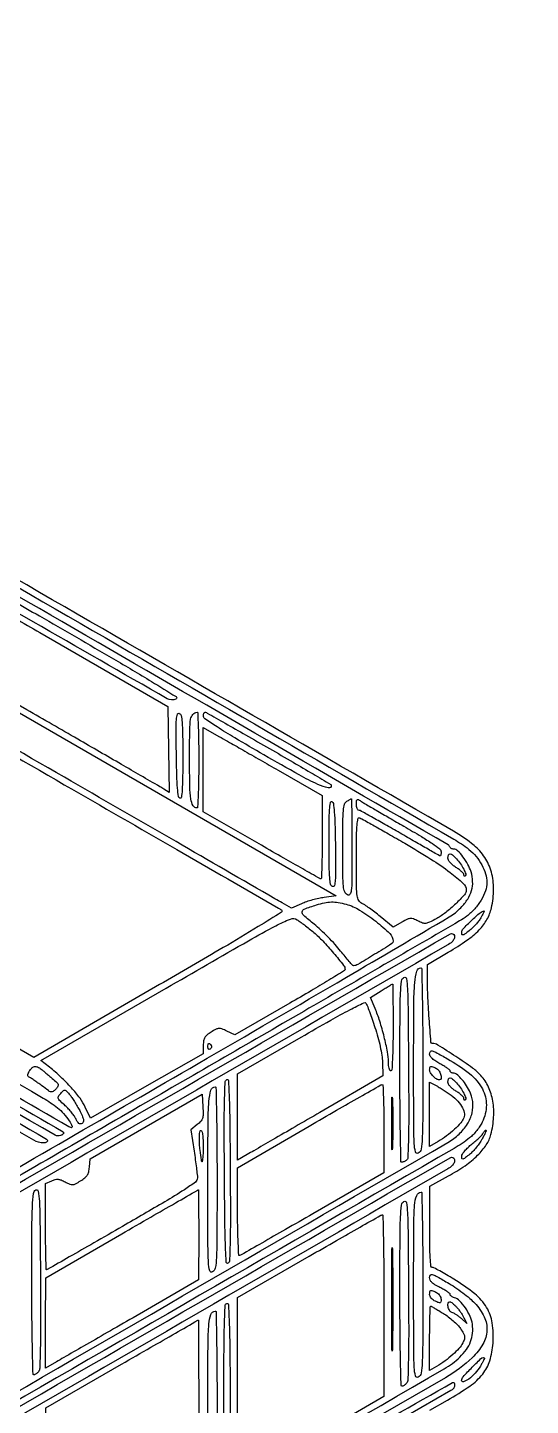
# Model space of a CAD drawing. Header units: millimetres. Extents: x -300689 to 10556, y -104928 to 107291.
# Drawn here: x -20609.8 to -20583.4, y 28146.4 to 28218.6 of the extents above; entities that cross this region are included whole.
import ezdxf

# ---------------------------------------------------------------- set-up
doc = ezdxf.new("R2010")
doc.units = ezdxf.units.MM

msp = doc.modelspace()

# ---------------------------------------------------------------- linework, layer by layer
for points in [[(-20614.5902, 28156.3789, 0.00027), (-20600.8562, 28164.3134, 0.001313), (-20593.085, 28168.8358, 0.000547), (-20587.6972, 28171.9982, 0.068683), (-20587.0837, 28172.4833, 0.047767), (-20586.7268, 28172.9346, 0.074808), (-20586.5233, 28173.3848, 0.079637), (-20586.4686, 28173.8538, 0.062145), (-20586.554, 28174.3603, 0.052614), (-20586.7182, 28174.7527, 0.037899), (-20586.9774, 28175.1508, 0.035995), (-20587.2575, 28175.4671, 0.195951), (-20587.4652, 28175.5517, -0.065218), (-20587.529, 28175.5601, -0.063065), (-20587.5892, 28175.5846, -0.068178), (-20587.637, 28175.6209, -0.111315), (-20587.6641, 28175.6637, 0.177797), (-20587.7542, 28175.7718, 0.000003), (-20607.9888, 28187.4736, 0.000096), (-20626.7234, 28198.3029, 0.005259)], [(-20645.2752, 28144.3472), (-20650.6471, 28147.4477, 0.000002), (-20656.6119, 28150.8904, 0.000001), (-20663.6617, 28154.9592, -0.000248)], [(-20632.2944, 28152.6907, 0.000054), (-20649.9004, 28162.8303, 0.000006), (-20668.1614, 28173.3441, 0.131345)], [(-20648.9355, 28140.1137, -0.000002), (-20655.0642, 28143.6439, -0.000172), (-20661.8146, 28147.5352, -0.000103), (-20669.8228, 28152.1575, 0.000222), (-20677.8417, 28156.7835, 0.000366), (-20684.6272, 28160.6873, 0.00002), (-20690.7453, 28164.2009, 0.066232), (-20690.9072, 28164.2672, -0.105165), (-20690.9928, 28164.3103, -0.088256), (-20691.0598, 28164.3868, -0.077703), (-20691.1024, 28164.4912, -0.058231), (-20691.1168, 28164.6146), (-20691.1168, 28164.907), (-20690.4206, 28164.5108, -0.001462), (-20689.8745, 28164.198, -0.000006), (-20683.9242, 28160.766, -0.000031), (-20677.169, 28156.8691, -0.000019), (-20669.2829, 28152.3188, -0.000392), (-20659.5043, 28146.6657, -0.001527), (-20653.4663, 28143.1442, -0.000198)], [(-20621.8032, 28186.9752, 0.000046), (-20614.8297, 28182.9499, 0.000018), (-20607.8589, 28178.9273, 0.000029), (-20601.9572, 28175.5224, 0.000002), (-20596.6479, 28172.4597, 0.004323), (-20596.4869, 28172.3687, -0.570096), (-20596.4833, 28172.2455, -0.003172), (-20597.697, 28171.4901, -0.005458), (-20599.532, 28170.3914, -0.001057), (-20602.8736, 28168.4493), (-20609.4596, 28164.6403), (-20627.8631, 28175.2605, -0.000201)], [(-20618.7846, 28187.6239, -0.000062), (-20611.7957, 28183.5914), (-20593.6121, 28173.0967), (-20594.2508, 28173.0147, 0.021456), (-20594.5346, 28172.9658, 0.013647), (-20594.8602, 28172.8858, 0.013708), (-20595.1759, 28172.7897, 0.024624), (-20595.4282, 28172.6913), (-20595.9668, 28172.4499), (-20596.4462, 28172.729, 0.000897), (-20596.827, 28172.9498, 0.000002), (-20602.0089, 28175.9414, 0.000015), (-20607.8576, 28179.3177, 0.000009), (-20614.7099, 28183.2729, -0.000068), (-20621.549, 28187.2216, -0.000111)], [(-20638.4022, 28200.4957, 0.000038), (-20664.8129, 28185.2223, 0.00002), (-20691.5301, 28169.7674, 0.057545)], [(-20639.3331, 28130.3393, 0.000062), (-20613.9332, 28145.0376, 0.000017), (-20587.7607, 28160.1886, 0.057807), (-20587.1808, 28160.6206, 0.06312), (-20586.7438, 28161.1512, 0.082524), (-20586.5005, 28161.7296, 0.088786), (-20586.467, 28162.3216, 0.08701), (-20586.6402, 28162.8931, 0.031698), (-20586.8436, 28163.2393, 0.036834), (-20587.0802, 28163.5389, 0.039162), (-20587.3111, 28163.7544, 0.169694), (-20587.4854, 28163.8153, -0.063105), (-20587.5461, 28163.823, -0.081163), (-20587.5975, 28163.8456, -0.098301), (-20587.6319, 28163.8791, -0.151858), (-20587.6442, 28163.9184, 0.223504), (-20587.6696, 28163.9724, 0.016502), (-20587.8025, 28164.0752, 0.020433), (-20587.9766, 28164.1904, 0.013942), (-20588.1831, 28164.3074, -0.024439), (-20588.4031, 28164.4383, -0.039557), (-20588.5743, 28164.5724, -0.047927), (-20588.6877, 28164.6987, -0.160252), (-20588.722, 28164.8031, -0.125665), (-20588.686, 28164.9442, -0.34104), (-20588.5973, 28164.9831, -0.063403), (-20588.4001, 28164.9065, -0.003176), (-20587.7925, 28164.5717, -0.04229), (-20586.6333, 28163.7881, -0.097578), (-20585.9609, 28162.9854, -0.130205), (-20585.7515, 28162.1437, -0.109877), (-20585.965, 28161.2483, -0.03484), (-20586.0865, 28161.0373, -0.021166), (-20586.2572, 28160.8053, -0.021163), (-20586.447, 28160.5886, -0.034713), (-20586.6271, 28160.4241, -0.03672), (-20587.4386, 28159.8724, -0.000019), (-20614.101, 28144.4771, -0.000018), (-20640.7724, 28129.0791, -0.037469)], [(-20588.7195, 28146.1507), (-20587.7926, 28146.6778, 0.022666), (-20586.619, 28147.4176, 0.071882), (-20585.9424, 28148.0496, 0.09376), (-20585.5713, 28148.747, 0.05791), (-20585.3986, 28149.6626, 0.055238), (-20585.4408, 28150.7237, 0.099823), (-20585.7371, 28151.5378, 0.085728), (-20586.3629, 28152.2527, 0.032657), (-20587.4479, 28153.0197, 0.00557), (-20587.8425, 28153.2557, 0.00805), (-20588.1968, 28153.4547, 0.004645), (-20588.4981, 28153.614, 0.11983), (-20588.5871, 28153.6357, -0.384935), (-20588.6536, 28153.6958, -0.009629), (-20588.6897, 28154.137, -0.012284), (-20588.714, 28154.7755, -0.00356), (-20588.7201, 28155.7614), (-20588.7182, 28157.8871), (-20587.7412, 28158.4261, 0.024959), (-20586.8692, 28158.9655, 0.042491), (-20586.208, 28159.51, 0.052101), (-20585.7534, 28160.0575, 0.08574), (-20585.5099, 28160.6061, 0.045707), (-20585.3686, 28161.5084, 0.058616), (-20585.4132, 28162.347, 0.064453), (-20585.641, 28163.0859, 0.07691), (-20586.0408, 28163.6945, 0.053767), (-20586.4702, 28164.0778, 0.00959), (-20587.3579, 28164.6878, 0.005807), (-20588.2911, 28165.2876, 0.140829), (-20588.5854, 28165.3721, -0.392023), (-20588.655, 28165.4366, -0.001341), (-20588.7471, 28166.6841, -0.006814), (-20588.8177, 28167.913, -0.010711), (-20588.8413, 28168.9701), (-20588.8418, 28169.5143), (-20587.744, 28170.1545, 0.019477), (-20586.7731, 28170.7727, 0.047903), (-20586.128, 28171.3179, 0.064398), (-20585.7184, 28171.8627, 0.074136), (-20585.4845, 28172.469, 0.052873), (-20585.3711, 28173.455, 0.070242), (-20585.4892, 28174.3488, 0.076067), (-20585.8368, 28175.1199, 0.077404), (-20586.3974, 28175.7466, 0.040787), (-20587.479, 28176.4944, 0.00006), (-20608.4934, 28188.6186, 0.00002), (-20629.8769, 28200.9513, 0.131525)], [(-20639.2337, 28199.1302, -0.000008), (-20646.5784, 28194.8909, -0.000025)], [(-20633.0169, 28193.4528, 0.000006), (-20627.714, 28190.389, 0.000075)], [(-20663.9033, 28154.7026, -0.000091), (-20656.8151, 28150.6074, -0.000151), (-20650.8381, 28147.1502, -0.000004), (-20645.423, 28144.0159, -0.063314)], [(-20630.0275, 28194.1044, -0.000008), (-20624.7082, 28191.0392, -0.000102)], [(-20628.9708, 28200.0625, -0.000047), (-20608.3335, 28188.1395, -0.000029), (-20587.4622, 28176.0771, -0.036454), (-20586.6664, 28175.5361, -0.050532), (-20586.2839, 28175.1646, -0.050877), (-20585.9847, 28174.7248, -0.053413), (-20585.7928, 28174.2564, -0.070669), (-20585.728, 28173.8006, -0.084207), (-20585.8024, 28173.3621, -0.049966), (-20586.0268, 28172.8803, -0.047078), (-20586.3635, 28172.4184, -0.049958), (-20586.7746, 28172.0376, -0.030425), (-20587.152, 28171.7869, -0.000038), (-20595.0427, 28167.2113, -0.00034), (-20603.8806, 28162.0954, -0.000209), (-20614.289, 28156.0856, -0.000314)], [(-20664.2631, 28185.1528, -0.000051), (-20637.6339, 28200.4955, -0.049234)], [(-20655.045, 28190.0048, -0.000017), (-20664.8295, 28184.3592, 0.00009)], [(-20627.3547, 28190.5764, -0.000011), (-20632.5472, 28193.5785, -0.010784)], [(-20690.1541, 28165.2161, 0.000032), (-20669.1298, 28153.0994, 0.000025), (-20647.999, 28140.9245, 0.038391)], [(-20640.57, 28117.9185, 0.000061), (-20614.4214, 28133.0256, 0.000034), (-20587.9596, 28148.3204, 0.060489), (-20587.1371, 28148.9392, 0.047548), (-20586.8001, 28149.3312, 0.062857), (-20586.579, 28149.7464, 0.065671), (-20586.4743, 28150.1885, 0.058783), (-20586.4818, 28150.6601, 0.073308), (-20586.5992, 28151.0689, 0.042419), (-20586.8497, 28151.5158, 0.04218), (-20587.1519, 28151.8896, 0.138573), (-20587.4229, 28152.0489, -0.04274), (-20587.5076, 28152.0789, -0.053749), (-20587.5792, 28152.1213, -0.063782), (-20587.6283, 28152.1688, -0.170265), (-20587.6442, 28152.2141, 0.227791), (-20587.6706, 28152.2691, 0.01858), (-20587.8025, 28152.3668, 0.02204), (-20587.9766, 28152.4751, 0.015054), (-20588.1831, 28152.5832, -0.020802), (-20588.4425, 28152.7229, -0.060832), (-20588.6032, 28152.8468, -0.091426), (-20588.6912, 28152.9727, -0.107316), (-20588.722, 28153.1148, -0.15994), (-20588.6818, 28153.2373, -0.314334), (-20588.5891, 28153.2688, -0.057597), (-20588.3826, 28153.1822, -0.003425), (-20587.7939, 28152.8461, -0.016924), (-20587.4015, 28152.6004, -0.01302), (-20586.9901, 28152.307, -0.013214), (-20586.6194, 28152.0123, -0.030343), (-20586.3608, 28151.767, -0.07508), (-20585.8667, 28151.0468, -0.124849), (-20585.7192, 28150.33, -0.121636), (-20585.9302, 28149.6162, -0.069157), (-20586.4908, 28148.9051, -0.060369), (-20587.8835, 28147.8585, -0.0001), (-20614.1941, 28132.6656, -0.00011), (-20640.4408, 28117.5242, -0.054629)], [(-20644.2507, 28070.0039, 0.000011), (-20635.0942, 28075.2642, 0.000299)]]:
    msp.add_lwpolyline(points, format="xyb")
for points in [[(-20609.1637, 28187.7673, -0.000876), (-20605.2913, 28185.5255, -0.00525), (-20603.2896, 28184.3337, -0.003502), (-20602.0088, 28183.5405, -0.594152), (-20602.0171, 28183.41, -0.24363), (-20602.469, 28183.4292, -0.000404), (-20609.4992, 28187.4643, -0.000383), (-20616.5335, 28191.5166, -0.266233), (-20616.7444, 28191.879, -0.04623), (-20616.7374, 28191.9603, -0.085467), (-20616.7148, 28192.0224, -0.136009), (-20616.6811, 28192.0558, -0.222824), (-20616.6417, 28192.0587, -0.038711), (-20616.5604, 28192.02, -0.000025), (-20614.4021, 28190.7816, -0.000314), (-20611.9984, 28189.4002, -0.000192)], [(-20609.1411, 28186.8974), (-20602.4345, 28183.0217), (-20602.4019, 28180.7682), (-20602.3692, 28178.5147), (-20602.6414, 28178.6904, 0.011947), (-20602.8563, 28178.8219, 0.000071), (-20604.8652, 28179.9864, 0.000298), (-20607.159, 28181.3138, 0.00019), (-20609.8297, 28182.8558), (-20616.7458, 28186.8455), (-20616.7458, 28189.0453), (-20616.7458, 28191.2452), (-20616.2967, 28191.0091, -0.009253), (-20615.9631, 28190.8258, -0.000135), (-20614.0095, 28189.7039, -0.00037), (-20611.7438, 28188.3997, -0.000244)], [(-20632.5842, 28174.1446, -0.000314), (-20623.4505, 28168.8665, -0.000521), (-20615.7574, 28164.4038, -0.000015), (-20608.7978, 28160.3566, -0.216572), (-20608.7451, 28160.2823, -0.195615), (-20608.7541, 28160.2368, -0.114221), (-20608.795, 28160.1978, -0.081924), (-20608.8629, 28160.1714, -0.051832), (-20608.9476, 28160.1626, -0.13181), (-20609.4523, 28160.298, -0.000025), (-20633.0338, 28173.9339, -0.000014), (-20656.7133, 28187.6288, -0.563156), (-20656.7165, 28187.7878, -0.021476), (-20656.6528, 28187.8245, -0.021144), (-20656.5859, 28187.8558, -0.021579), (-20656.525, 28187.8782, -0.071824), (-20656.4831, 28187.8852, -0.136815), (-20656.4195, 28187.869, -0.000005), (-20649.4286, 28183.8496, -0.000244), (-20641.7222, 28179.4139, -0.000147)], [(-20629.4227, 28173.1865, -0.000247), (-20621.1653, 28168.4166, -0.000411), (-20614.2134, 28164.3886, -0.000008), (-20607.9143, 28160.7319, -0.258992), (-20607.886, 28160.6844, -0.171279), (-20607.8969, 28160.6503, -0.054603), (-20607.934, 28160.6109, -0.047164), (-20607.9882, 28160.573, -0.037582), (-20608.0527, 28160.5425, -0.226005), (-20608.3349, 28160.5646, -0.000016), (-20629.832, 28172.9504, -0.000012), (-20651.358, 28185.3544, -0.42326), (-20651.3995, 28185.519, -0.11719), (-20651.3639, 28185.5546, -0.048996), (-20651.3026, 28185.5844, -0.044886), (-20651.2276, 28185.6047, -0.043863), (-20651.1497, 28185.6116, -0.130576), (-20651.0029, 28185.5726, -0.000029), (-20644.6879, 28181.9617, -0.000599), (-20637.6934, 28177.9506, -0.000363)], [(-20649.1409, 28185.6714, -0.033857), (-20648.2682, 28185.2427, -0.000031), (-20628.6298, 28173.8841, -0.000029), (-20608.9661, 28162.5076, -0.03634), (-20608.2156, 28161.9973, -0.043744), (-20607.8956, 28161.6948, -0.033095), (-20607.5992, 28161.3127, -0.054974), (-20607.4486, 28161.0263, -0.63666), (-20607.5139, 28160.9577, -0.049883), (-20607.6151, 28161.0032, -0.000006), (-20613.915, 28164.6293, -0.00017), (-20620.878, 28168.6403, -0.000102), (-20629.1236, 28173.3961, -0.000424), (-20638.6093, 28178.8805, -0.001223), (-20645.1711, 28182.7033, -0.00011), (-20650.4182, 28185.7789, -0.624463), (-20650.4114, 28185.8678, -0.099149), (-20650.1949, 28185.9073, -0.034116), (-20649.8763, 28185.8801, -0.031484), (-20649.511, 28185.7998, -0.027425)], [(-20601.6561, 28180.3792, -0.002824), (-20601.6624, 28179.2603, -0.014452), (-20601.6874, 28178.6394, -0.018915), (-20601.7276, 28178.2645, -0.466876), (-20601.8058, 28178.2163, -0.287445), (-20601.8831, 28178.3101, -0.012592), (-20601.9295, 28178.7505, -0.013013), (-20601.9652, 28179.4144, -0.003262), (-20601.9881, 28180.499, -0.002076), (-20602.0014, 28181.7794, -0.018848), (-20601.9839, 28182.3379, -0.050701), (-20601.9366, 28182.6124, -0.442223), (-20601.8384, 28182.6619, -0.255267), (-20601.7388, 28182.5448, -0.031258), (-20601.6894, 28182.1999, -0.017357), (-20601.6623, 28181.5976, -0.002565)], [(-20600.8178, 28180.2224, -0.00357), (-20600.8246, 28179.258, -0.005949), (-20600.8459, 28178.4462, -0.001419), (-20600.8746, 28177.7447, -0.401456), (-20600.9136, 28177.7074, -0.273676), (-20601.1145, 28177.8263, -0.089057), (-20601.2289, 28178.1663, -0.032529), (-20601.2845, 28178.8441, -0.004224), (-20601.2968, 28180.2962, -0.002823), (-20601.2883, 28181.7961, -0.036874), (-20601.2411, 28182.3506, -0.13239), (-20601.1242, 28182.6109, -0.197693), (-20600.9076, 28182.7279, -0.433074), (-20600.871, 28182.6963, -0.001271), (-20600.8441, 28181.9958, -0.005611), (-20600.8242, 28181.1861, -0.003348)], [(-20597.1127, 28180.8212, -0.001634), (-20595.8725, 28180.1039, -0.002679), (-20594.8276, 28179.4876, -0.000343), (-20593.903, 28178.9346, -0.251583), (-20593.8752, 28178.8879, -0.496876), (-20594.0318, 28178.7577, -0.049409), (-20594.5708, 28178.9407, -0.020952), (-20595.5528, 28179.4369, -0.003405), (-20597.4108, 28180.4925, -0.002643), (-20598.9244, 28181.3767, -0.009911), (-20599.8605, 28181.9555, -0.007808), (-20600.4911, 28182.3771, -0.243893), (-20600.5763, 28182.5377, -0.051756), (-20600.5686, 28182.6189, -0.091918), (-20600.5437, 28182.6811, -0.138212), (-20600.5063, 28182.7147, -0.199886), (-20600.4625, 28182.7174, -0.045582), (-20600.3751, 28182.678, -0.00018), (-20599.4308, 28182.1439, -0.000916), (-20598.3608, 28181.5356, -0.000577)], [(-20596.6537, 28179.6835), (-20594.3588, 28178.3661), (-20594.3548, 28176.1805, -0.003049), (-20594.3583, 28175.3424, -0.005083), (-20594.3728, 28174.6369, -0.001038), (-20594.3929, 28174.0228, -0.404049), (-20594.4218, 28173.9949, -0.128877), (-20594.4752, 28174.0088, -0.000191), (-20595.3658, 28174.5106, -0.001539), (-20596.364, 28175.0775, -0.000947), (-20597.5356, 28175.7507), (-20600.5782, 28177.5065), (-20600.5782, 28179.7119), (-20600.5782, 28181.9173), (-20599.7634, 28181.4591, -0.001343), (-20599.3088, 28181.2018, -0.000281), (-20598.5139, 28180.7485, -0.000295), (-20597.5921, 28180.2214, -0.000279)], [(-20593.6595, 28175.7542, -0.002076), (-20593.6461, 28174.4737, -0.018848), (-20593.6637, 28173.9153, -0.050701), (-20593.7109, 28173.6407, -0.442223), (-20593.8092, 28173.5913, -0.255267), (-20593.9087, 28173.7084, -0.031258), (-20593.9581, 28174.0533, -0.017357), (-20593.9852, 28174.6556, -0.002565), (-20593.9914, 28175.8739, -0.002824), (-20593.9851, 28176.9929, -0.014452), (-20593.9602, 28177.6137, -0.018915), (-20593.9199, 28177.9887, -0.466876), (-20593.8417, 28178.0369, -0.287445), (-20593.7644, 28177.9431, -0.012592), (-20593.718, 28177.5027, -0.013013), (-20593.6824, 28176.8388, -0.003262)], [(-20592.7938, 28175.6074, -0.001217), (-20592.798, 28173.9108, -0.023142), (-20592.8251, 28173.3814, -0.135973), (-20592.9002, 28173.1864, -0.371899), (-20593.0334, 28173.1565, -0.181242), (-20593.1703, 28173.3124, -0.06632), (-20593.2382, 28173.6028, -0.022465), (-20593.2675, 28174.1606, -0.001869), (-20593.2729, 28175.6099, -0.002166), (-20593.267, 28176.9744, -0.019194), (-20593.2387, 28177.5754, -0.044779), (-20593.1806, 28177.9041, -0.197239), (-20593.0633, 28178.0571, -0.004566), (-20592.9808, 28178.1041, -0.006456), (-20592.9065, 28178.1444, -0.003906), (-20592.8434, 28178.1769, -0.086883), (-20592.8238, 28178.1828, -0.446475), (-20592.8115, 28178.1721, -0.000134), (-20592.8026, 28177.4278, -0.001818), (-20592.796, 28176.5961, -0.001088)], [(-20590.0693, 28176.7463, -0.004594), (-20589.1574, 28176.211, -0.015418), (-20588.5746, 28175.8368, -0.016183), (-20588.1948, 28175.5575, -0.230037), (-20588.1232, 28175.4102, -0.019325), (-20588.1264, 28175.3267, -0.031285), (-20588.1363, 28175.2564, -0.032737), (-20588.1505, 28175.2049, -0.31964), (-20588.1679, 28175.1925, -0.129868), (-20588.2014, 28175.2013, -0.000165), (-20588.8047, 28175.5443, -0.001435), (-20589.4798, 28175.9309, -0.000882), (-20590.273, 28176.3901, 0.002178), (-20591.0707, 28176.8491, 0.003421), (-20591.7606, 28177.2359, 0.000929), (-20592.3639, 28177.5672, 0.125758), (-20592.4438, 28177.5877, -0.24624), (-20592.4862, 28177.6099, -0.066578), (-20592.5219, 28177.6797, -0.051326), (-20592.5463, 28177.7809, -0.033514), (-20592.5543, 28177.9008, -0.015368), (-20592.5484, 28178.0927, -0.264537), (-20592.5153, 28178.1434, -0.253427), (-20592.4537, 28178.1421, -0.01428), (-20592.2849, 28178.0394, 0.011057), (-20592.1002, 28177.9254, 0.000631), (-20591.5229, 28177.5875, 0.000964), (-20590.8344, 28177.1874, 0.000707)], [(-20590.0214, 28175.8546, -0.010067), (-20588.6553, 28175.0275, -0.02185), (-20587.6488, 28174.3267, -0.022712), (-20586.959, 28173.7488, -0.21002), (-20586.8058, 28173.4004, -0.186196), (-20586.9, 28173.1564, -0.017469), (-20587.3565, 28172.6868, -0.023356), (-20587.8819, 28172.2279, -0.043211), (-20588.354, 28171.9154, -0.010212), (-20588.7349, 28171.7181, -0.081835), (-20588.9233, 28171.6609, -0.120351), (-20589.0894, 28171.679, -0.032292), (-20589.3342, 28171.7863, 0.025488), (-20589.5737, 28171.895, 0.112096), (-20589.7261, 28171.9184, 0.094948), (-20589.8863, 28171.8757, 0.015545), (-20590.1721, 28171.7265), (-20590.629, 28171.4697), (-20591.31, 28172.0244, 0.008033), (-20591.5914, 28172.2461, 0.00858), (-20591.8737, 28172.4538, 0.008231), (-20592.1221, 28172.624, 0.039177), (-20592.2727, 28172.7074, -0.154376), (-20592.4371, 28172.8557, -0.103032), (-20592.5188, 28173.0979, -0.028311), (-20592.5494, 28173.5804, -0.001677), (-20592.5543, 28175.0449, -0.002412), (-20592.5485, 28176.2463, -0.017088), (-20592.523, 28176.8289, -0.034413), (-20592.4768, 28177.1411, -0.45911), (-20592.3867, 28177.1897, -0.036274), (-20592.266, 28177.133, -0.000607), (-20591.6228, 28176.771, -0.001561), (-20590.8758, 28176.3463, -0.001037)], [(-20587.3207, 28175.0428, -0.030633), (-20587.1069, 28174.777, -0.03475), (-20586.9368, 28174.4976, -0.033664), (-20586.8312, 28174.2546, -0.289752), (-20586.856, 28174.1443, -0.12346), (-20586.8824, 28174.1285, -0.25765), (-20586.9052, 28174.1333, -0.161742), (-20586.9207, 28174.1596, -0.053743), (-20586.9256, 28174.2047, 0.180123), (-20586.95, 28174.2703, 0.027468), (-20587.0487, 28174.3725, 0.02779), (-20587.1842, 28174.485, 0.020853), (-20587.3448, 28174.5937, -0.033755), (-20587.5112, 28174.7128, -0.04338), (-20587.6456, 28174.8445, -0.049899), (-20587.7355, 28174.9733, -0.128046), (-20587.7639, 28175.0825, -0.084764), (-20587.7356, 28175.2482, -0.343057), (-20587.655, 28175.3, -0.161062), (-20587.5229, 28175.2428, -0.025985)], [(-20593.0981, 28172.6643, -0.069321), (-20592.3885, 28172.3565, -0.030207), (-20591.5436, 28171.7685, -0.025157), (-20590.8084, 28171.1253, -0.204629), (-20590.639, 28170.7222, -0.255871), (-20590.7082, 28170.5974, -0.002545), (-20591.603, 28170.0388, -0.003922), (-20592.479, 28169.5075, -0.135143), (-20592.7098, 28169.444, -0.212902), (-20592.7494, 28169.4617, -0.002765), (-20592.9342, 28169.6697, -0.007409), (-20593.1458, 28169.9179, -0.004724), (-20593.3848, 28170.2125, 0.017332), (-20593.6752, 28170.5526, 0.010091), (-20594.0455, 28170.941, 0.010081), (-20594.4327, 28171.3156, 0.016762), (-20594.7754, 28171.6132, -0.010017), (-20595.3335, 28172.0848, -0.24664), (-20595.4035, 28172.2678, -0.281845), (-20595.2886, 28172.4135, -0.012548), (-20594.6548, 28172.6297, -0.025055), (-20594.228, 28172.7403, -0.045325), (-20593.8697, 28172.7809, -0.046182), (-20593.5145, 28172.7559, -0.027113)], [(-20594.7885, 28171.1805, -0.029323), (-20594.3215, 28170.738, -0.013133), (-20593.7588, 28170.1059, -0.006949), (-20593.2282, 28169.4594, -0.172165), (-20593.154, 28169.2445, -0.25821), (-20593.1879, 28169.1844, -0.000726), (-20594.002, 28168.6853, -0.003947), (-20594.9336, 28168.1261, -0.002422), (-20596.0397, 28167.4812), (-20598.9246, 28165.8178), (-20599.343, 28166.0173, 0.020243), (-20599.606, 28166.1299, 0.107401), (-20599.7599, 28166.1532, 0.104245), (-20599.9118, 28166.1108, 0.018537), (-20600.1698, 28165.9643, 0.030106), (-20600.3852, 28165.8126, 0.089894), (-20600.5033, 28165.6772, 0.095522), (-20600.5625, 28165.5139, 0.036759), (-20600.5828, 28165.2726), (-20600.5873, 28164.8332), (-20603.5398, 28163.1406), (-20606.4923, 28161.448), (-20606.7586, 28162.0226, 0.050365), (-20607.0379, 28162.4944, 0.023561), (-20607.486, 28163.0461, 0.022235), (-20608.0361, 28163.609, 0.022202), (-20608.6342, 28164.1211), (-20609.0854, 28164.4739), (-20602.532, 28168.2597, -0.000566), (-20598.2057, 28170.7524, -0.009843), (-20596.7794, 28171.5351, -0.026006), (-20596.0194, 28171.8838, -0.237877), (-20595.668, 28171.8525, -0.01846), (-20595.5108, 28171.7466, -0.005672), (-20595.2815, 28171.5755, -0.005667), (-20595.029, 28171.3781, -0.006183)], [(-20586.0463, 28171.9432, -0.032901), (-20586.1588, 28171.778, -0.018027), (-20586.3165, 28171.5906, -0.0179), (-20586.491, 28171.411, -0.02717), (-20586.6561, 28171.2692, -0.006765), (-20586.8921, 28171.093, -0.10975), (-20586.9824, 28171.0538, -0.399242), (-20587.0276, 28171.0827, -0.066782), (-20587.0398, 28171.1951, -0.187625), (-20586.9642, 28171.3763, -0.010732), (-20586.5279, 28171.8104, -0.012003), (-20586.0758, 28172.2211, -0.150094), (-20585.8667, 28172.3134, -0.581565), (-20585.8582, 28172.3019, -0.008283), (-20585.9026, 28172.2067, -0.012891), (-20585.9646, 28172.0868, -0.007095)], [(-20587.5428, 28170.7018, -0.057339), (-20587.7977, 28170.5127, -0.000003), (-20614.0584, 28155.3474, -0.000001), (-20640.394, 28140.1392, -0.131676), (-20640.5297, 28140.1028, -0.308124), (-20640.5485, 28140.1156, -0.038086), (-20640.5639, 28140.1655, -0.034381), (-20640.5746, 28140.2344, -0.021374), (-20640.5781, 28140.3162, -0.267867), (-20640.3928, 28140.6371, -0.000021), (-20614.0238, 28155.8705, -0.000019), (-20587.6365, 28171.1116, -0.499387), (-20587.4231, 28171.0208, -0.094572), (-20587.4191, 28170.9454, -0.056028), (-20587.4412, 28170.8578, -0.053318), (-20587.4843, 28170.772, -0.061522)], [(-20589.0813, 28164.538, -0.000748), (-20589.0859, 28161.4471, -0.011428), (-20589.1135, 28160.3788, -0.029999), (-20589.1736, 28159.8281, -0.231703), (-20589.3208, 28159.6237, -0.488571), (-20589.4649, 28159.6876, -0.048236), (-20589.5297, 28160.1221, -0.012249), (-20589.5563, 28161.1054, -0.000638), (-20589.5603, 28164.2661, -0.001453), (-20589.5513, 28167.368, -0.017454), (-20589.5026, 28168.5628, -0.049085), (-20589.3985, 28169.1561, -0.336668), (-20589.1771, 28169.3242, -0.407904), (-20589.1379, 28169.2859, -0.000394), (-20589.1094, 28167.9183, -0.003128), (-20589.0882, 28166.3733, -0.001876)], [(-20590.6382, 28166.2105, -0.003821), (-20590.6455, 28165.2448, -0.009325), (-20590.6697, 28164.5338, -0.004385), (-20590.7033, 28163.9859, -0.393821), (-20590.7579, 28163.935, -0.290479), (-20590.8042, 28163.9644, -0.046344), (-20590.8425, 28164.0701, -0.039118), (-20590.869, 28164.2187, -0.024596), (-20590.8777, 28164.3949, 0.047572), (-20590.928, 28164.9221, 0.013968), (-20591.104, 28165.7166, 0.014569), (-20591.3366, 28166.5403, 0.025949), (-20591.5821, 28167.2004), (-20591.8289, 28167.7712), (-20591.2635, 28168.1263, -0.00196), (-20591.0446, 28168.2625, -0.00308), (-20590.8553, 28168.3777, -0.000812), (-20590.6896, 28168.4768, -0.115887), (-20590.6681, 28168.4836, -0.432491), (-20590.6558, 28168.4724, -0.000172), (-20590.647, 28167.8168, -0.00206), (-20590.6403, 28167.0828, -0.001233)], [(-20589.9482, 28159.2442, -0.023102), (-20590.0126, 28159.2074, -0.021952), (-20590.0812, 28159.1759, -0.022515), (-20590.1443, 28159.1536, -0.068852), (-20590.1891, 28159.1465, -0.414286), (-20590.2258, 28159.1818, -0.000347), (-20590.2525, 28160.5506, -0.002935), (-20590.2724, 28162.0946, -0.001759), (-20590.2789, 28163.9291, -0.000881), (-20590.2738, 28166.8401, -0.009802), (-20590.2469, 28168.0012, -0.018129), (-20590.1963, 28168.6403, -0.240809), (-20590.0693, 28168.8308, -0.521803), (-20589.9423, 28168.7692, -0.026508), (-20589.8857, 28168.2296, -0.010443), (-20589.8525, 28167.1394, -0.000766), (-20589.8284, 28164.1441, -0.001296), (-20589.8188, 28161.6901, -0.006442), (-20589.8347, 28160.311, -0.004327), (-20589.8653, 28159.3878, -0.245626)], [(-20591.5889, 28166.2078, -0.013397), (-20591.4346, 28165.7026, -0.014524), (-20591.3121, 28165.2032, -0.015575), (-20591.229, 28164.7479, -0.030522), (-20591.1965, 28164.381), (-20591.1771, 28163.6675), (-20594.4705, 28161.7566, 0.000008), (-20595.769, 28161.0031, 0.000011), (-20596.946, 28160.3202, 0.000008), (-20597.9334, 28159.7471, 0.000117), (-20598.2729, 28159.55), (-20598.7818, 28159.2543), (-20598.7818, 28161.5168), (-20598.7818, 28163.7792), (-20595.4585, 28165.6991, -0.002486), (-20593.9062, 28166.5855, -0.00873), (-20592.8943, 28167.1336, -0.005036), (-20592.1627, 28167.5043, -0.39445), (-20592.0485, 28167.4699, -0.041928), (-20591.999, 28167.3656, -0.002491), (-20591.8778, 28167.0377, -0.003736), (-20591.7381, 28166.645, -0.002746)], [(-20600.1642, 28165.2607, -0.108373), (-20600.1472, 28165.2124, -0.099685), (-20600.1513, 28165.1598, -0.095498), (-20600.1758, 28165.1111, -0.090427), (-20600.217, 28165.074, -0.136093), (-20600.2632, 28165.0605, -0.190788), (-20600.303, 28165.0757, -0.140899), (-20600.3298, 28165.1195, -0.067432), (-20600.3387, 28165.1854, -0.039415), (-20600.3285, 28165.3146, -0.25701), (-20600.29, 28165.3642, -0.315493), (-20600.2349, 28165.3528, -0.050477)], [(-20609.072, 28164.021, -0.005928), (-20608.9735, 28163.9431, -0.001697), (-20608.8227, 28163.8199, -0.001708), (-20608.6535, 28163.6798, -0.001813), (-20608.4886, 28163.5413, -0.010821), (-20608.2463, 28163.3271, -0.127139), (-20608.1786, 28163.2221, -0.224658), (-20608.1907, 28163.1243, -0.042776), (-20608.3022, 28162.9776, -0.055236), (-20608.4423, 28162.8535, -0.215401), (-20608.5532, 28162.8321, -0.097593), (-20608.696, 28162.8973, -0.007214), (-20609.0426, 28163.1542, 0.006088), (-20609.2559, 28163.313, 0.00776), (-20609.4567, 28163.454, 0.006223), (-20609.6276, 28163.567, 0.062603), (-20609.7045, 28163.6039, -0.163882), (-20609.753, 28163.6405, -0.160613), (-20609.77, 28163.6993, -0.087406), (-20609.7511, 28163.7869, -0.026242), (-20609.693, 28163.9108, -0.068321), (-20609.5678, 28164.0833, -0.159039), (-20609.4286, 28164.1577, -0.150431), (-20609.2668, 28164.1377, -0.059099)], [(-20588.3549, 28164.0506, -0.133989), (-20588.217, 28163.9202, -0.077909), (-20588.1296, 28163.7082, -0.109867), (-20588.1266, 28163.5273, -0.368169), (-20588.213, 28163.4598, -0.136035), (-20588.366, 28163.5093, -0.052885), (-20588.5393, 28163.652, -0.052905), (-20588.6781, 28163.827, -0.142154), (-20588.722, 28163.9782, -0.055639), (-20588.7069, 28164.1138, -0.296716), (-20588.656, 28164.1634, -0.156619), (-20588.5605, 28164.1522, -0.01617)], [(-20599.2894, 28153.8575, -0.567322), (-20599.3744, 28153.9016, -0.00542), (-20599.4164, 28154.7495, -0.00684), (-20599.4496, 28156.0756, -0.001199), (-20599.4718, 28158.5722, -0.001294), (-20599.4815, 28161.029, -0.006442), (-20599.4656, 28162.4084, -0.004303), (-20599.435, 28163.3319, -0.248808), (-20599.3521, 28163.4737, -0.567322), (-20599.2671, 28163.4296, -0.00542), (-20599.2251, 28162.5817, -0.00684), (-20599.1919, 28161.2556, -0.001199), (-20599.1697, 28158.759, -0.001294), (-20599.16, 28156.3022, -0.006442), (-20599.176, 28154.9228, -0.004303), (-20599.2065, 28153.9993, -0.248808)], [(-20591.1172, 28160.9055), (-20591.1172, 28158.5945), (-20594.8439, 28156.4444, -0.000396), (-20596.2801, 28155.6173, -0.000636), (-20597.5069, 28154.9142, -0.000101), (-20598.5952, 28154.2925, -0.0394), (-20598.6762, 28154.2544, -0.506807), (-20598.7194, 28154.2825, -0.002369), (-20598.7511, 28154.9029, -0.007376), (-20598.7743, 28155.642, -0.004187), (-20598.7818, 28156.5371), (-20598.7818, 28158.8596), (-20595.0393, 28161.0348, -0.000915), (-20593.5981, 28161.8689, -0.001484), (-20592.3698, 28162.5719, -0.000189), (-20591.2743, 28163.1941, -0.120468), (-20591.207, 28163.2132, -0.411793), (-20591.1705, 28163.1795, -0.001485), (-20591.1436, 28162.5366, -0.006083), (-20591.1237, 28161.7914, -0.003643)], [(-20587.704, 28162.7324, -0.04177), (-20587.3197, 28162.4183, -0.061854), (-20587.0468, 28162.0799, -0.0778), (-20586.9096, 28161.7551, -0.155838), (-20586.9274, 28161.4799, -0.088228), (-20587.0875, 28161.2187, -0.024234), (-20587.4262, 28160.8725, -0.024402), (-20587.8427, 28160.5223, -0.028064), (-20588.2729, 28160.2315), (-20588.722, 28159.9634), (-20588.722, 28161.654), (-20588.722, 28163.3447), (-20588.4525, 28163.203, -0.014517), (-20588.3168, 28163.1265, -0.004767), (-20588.1215, 28163.0063, -0.004745), (-20587.9072, 28162.8687, -0.005352)], [(-20587.3207, 28163.3063, -0.030633), (-20587.1069, 28163.0405, -0.03475), (-20586.9368, 28162.7612, -0.033664), (-20586.8312, 28162.5181, -0.289752), (-20586.856, 28162.4078, -0.146905), (-20586.8823, 28162.3936, -0.260485), (-20586.9052, 28162.4009, -0.141754), (-20586.9208, 28162.4315, -0.047585), (-20586.9256, 28162.482, 0.175042), (-20586.9512, 28162.5528, 0.031738), (-20587.0487, 28162.6562, 0.030804), (-20587.1843, 28162.7678, 0.023635), (-20587.3448, 28162.8731, -0.033911), (-20587.5122, 28162.9878, -0.044812), (-20587.6463, 28163.1149, -0.052146), (-20587.7355, 28163.2401, -0.129373), (-20587.7639, 28163.3481, -0.086049), (-20587.7355, 28163.5123, -0.34292), (-20587.6548, 28163.5636, -0.159852), (-20587.5225, 28163.5059, -0.026012)], [(-20600.8961, 28161.1157), (-20601.2272, 28160.8517), (-20601.0615, 28159.7287, -0.002508), (-20600.9974, 28159.2786, -0.003019), (-20600.9418, 28158.8549, -0.002579), (-20600.899, 28158.4976, -0.020279), (-20600.8867, 28158.331, -0.244326), (-20600.9926, 28158.1096, -0.017383), (-20601.5707, 28157.7052, -0.011461), (-20602.597, 28157.0719, -0.001511), (-20604.8076, 28155.7861, -0.000537), (-20606.3182, 28154.9157, -0.000882), (-20607.5985, 28154.1828, -0.000063), (-20608.7502, 28153.5264, -0.130202), (-20608.7897, 28153.5159, -0.406867), (-20608.8109, 28153.5366, -0.000523), (-20608.8264, 28154.1787, -0.003603), (-20608.8379, 28154.907, -0.002161), (-20608.8417, 28155.7721), (-20608.8417, 28158.0283), (-20608.5207, 28158.1746, -0.040012), (-20608.3366, 28158.2413, -0.088306), (-20608.1883, 28158.2549, -0.077203), (-20608.032, 28158.2168, -0.025269), (-20607.8173, 28158.1148, 0.022755), (-20607.574, 28157.9978, 0.119222), (-20607.4286, 28157.9734, 0.105084), (-20607.2793, 28158.0166, 0.015782), (-20607.0074, 28158.1729, 0.030408), (-20606.7869, 28158.3285, 0.078788), (-20606.6563, 28158.472, 0.08503), (-20606.5822, 28158.6419, 0.039718), (-20606.5432, 28158.8797), (-20606.5064, 28159.3224), (-20603.5722, 28161.0169), (-20600.6381, 28162.7115), (-20600.6016, 28162.0456, -0.014044), (-20600.5911, 28161.6531, -0.076488), (-20600.6236, 28161.4437, -0.107323), (-20600.7129, 28161.2881, -0.040838)], [(-20607.027, 28161.7968, -0.012187), (-20606.8997, 28161.5191, -0.063991), (-20606.8537, 28161.358, -0.138695), (-20606.867, 28161.253, -0.155236), (-20606.9332, 28161.1758, -0.151707), (-20607.0161, 28161.1544, -0.152032), (-20607.0964, 28161.1838, -0.088663), (-20607.1777, 28161.2725, -0.028478), (-20607.2649, 28161.4291, 0.040328), (-20607.3596, 28161.5902, 0.018232), (-20607.5077, 28161.7855, 0.017914), (-20607.6798, 28161.9813, 0.023366), (-20607.8515, 28162.1469, -0.009461), (-20608.1135, 28162.3859, -0.125517), (-20608.1827, 28162.4956, -0.226482), (-20608.1692, 28162.5971, -0.039428), (-20608.048, 28162.7543, -0.023398), (-20607.9021, 28162.901, -0.238305), (-20607.822, 28162.9235, -0.165572), (-20607.7391, 28162.8758, -0.01043), (-20607.5553, 28162.6574, -0.021833), (-20607.4324, 28162.4906, -0.010207), (-20607.2873, 28162.2647, -0.010091), (-20607.1446, 28162.0212, -0.013928)], [(-20599.8597, 28158.3105, -0.000748), (-20599.8643, 28155.2196, -0.011428), (-20599.8919, 28154.1513, -0.029999), (-20599.952, 28153.6006, -0.231703), (-20600.0992, 28153.3961, -0.488571), (-20600.2433, 28153.4601, -0.048236), (-20600.3081, 28153.8946, -0.012249), (-20600.3347, 28154.8778, -0.000638), (-20600.3387, 28158.0386, -0.001453), (-20600.3297, 28161.1405, -0.017454), (-20600.281, 28162.3353, -0.049085), (-20600.1769, 28162.9285, -0.336668), (-20599.9555, 28163.0967, -0.407904), (-20599.9163, 28163.0583, -0.000394), (-20599.8878, 28161.6908, -0.003128), (-20599.8666, 28160.1458, -0.001876)], [(-20590.6686, 28159.953, -0.032133), (-20590.6827, 28159.8064, -0.908465), (-20590.696, 28159.8072, -0.006588), (-20590.7051, 28160.3002, -0.001314), (-20590.7074, 28161.1805, -0.001314), (-20590.7051, 28162.0609, -0.006588), (-20590.696, 28162.5539, -0.908465), (-20590.6827, 28162.5547, -0.032133), (-20590.6686, 28162.4081, -0.004979), (-20590.6565, 28161.8493, -0.002923), (-20590.6526, 28161.1805, -0.002923), (-20590.6565, 28160.5118, -0.004979)], [(-20600.6039, 28159.474, -0.005503), (-20600.6302, 28159.1761, -0.760603), (-20600.6529, 28159.1722, -0.078048), (-20600.6789, 28159.2607, -0.001294), (-20600.7442, 28159.771, -0.014089), (-20600.7756, 28160.0952, -0.016718), (-20600.7863, 28160.4026, -0.015662), (-20600.7786, 28160.6601, -0.094766), (-20600.7456, 28160.789, -0.664524), (-20600.668, 28160.7858, -0.062317), (-20600.6066, 28160.5259, -0.027722), (-20600.5812, 28160.0361, -0.01844)], [(-20586.0035, 28160.3136, -0.024595), (-20586.1454, 28160.0983, -0.017462), (-20586.3242, 28159.871, -0.017683), (-20586.5107, 28159.6656, -0.035391), (-20586.6743, 28159.5198, -0.00667), (-20586.9021, 28159.3489, -0.116714), (-20586.9868, 28159.3133, -0.401083), (-20587.0297, 28159.3425, -0.057732), (-20587.0408, 28159.4586, -0.140555), (-20587.0059, 28159.5717, -0.029452), (-20586.8813, 28159.7399, -0.028726), (-20586.7082, 28159.9243, -0.02375), (-20586.5041, 28160.1004, 0.011384), (-20586.2961, 28160.2711, 0.014186), (-20586.1111, 28160.4394, 0.012458), (-20585.9649, 28160.5875, 0.097263), (-20585.9136, 28160.6692, -0.040545), (-20585.8857, 28160.7274, -0.048652), (-20585.8502, 28160.7766, -0.055881), (-20585.8127, 28160.8105, -0.157419), (-20585.7795, 28160.8213, -0.520903), (-20585.7633, 28160.7981, -0.016359), (-20585.814, 28160.6721, -0.019065), (-20585.8939, 28160.5084, -0.010413)], [(-20587.5428, 28158.9682, -0.054869), (-20587.7752, 28158.7975, -0.000003), (-20613.9682, 28143.6666, -0.000004), (-20640.1, 28128.5715, -0.03642), (-20640.4893, 28128.3829, -0.260716), (-20640.5271, 28128.3879, -0.15312), (-20640.5545, 28128.4259, -0.081653), (-20640.5658, 28128.497, -0.038429), (-20640.5582, 28128.5901, -0.225813), (-20640.3001, 28128.9653, -0.000027), (-20613.9946, 28144.1651, -0.000022), (-20587.6479, 28159.3853, -0.501297), (-20587.4231, 28159.2888, -0.092231), (-20587.4191, 28159.2119, -0.056439), (-20587.4412, 28159.1235, -0.05404), (-20587.4843, 28159.0377, -0.06364)], [(-20609.2142, 28148.1706, -0.034522), (-20609.274, 28148.108, -0.035854), (-20609.341, 28148.055, -0.038353), (-20609.4054, 28148.0182, -0.111293), (-20609.4551, 28148.0069, -0.407218), (-20609.4986, 28148.0494, -0.000495), (-20609.5296, 28149.3999, -0.003474), (-20609.5528, 28150.9406, -0.002016), (-20609.5602, 28152.7914, -0.000881), (-20609.5551, 28155.7025, -0.009802), (-20609.5283, 28156.8636, -0.018129), (-20609.4777, 28157.5026, -0.240809), (-20609.3507, 28157.6932, -0.520665), (-20609.2238, 28157.6319, -0.027221), (-20609.1671, 28157.1014, -0.010592), (-20609.1339, 28156.0262, -0.000777), (-20609.1098, 28153.0724, -0.001557), (-20609.1019, 28150.8358, -0.005424), (-20609.1171, 28149.3913, -0.003038), (-20609.1455, 28148.3514, -0.166324)], [(-20600.821, 28155.3422), (-20600.8243, 28152.977), (-20604.2586, 28151.0009, 0.000026), (-20605.6159, 28150.2199, 0.000034), (-20606.8528, 28149.5079, 0.000025), (-20607.8899, 28148.9108, 0.000334), (-20608.2673, 28148.6931), (-20608.8417, 28148.3614), (-20608.8367, 28150.7291), (-20608.8317, 28153.0967), (-20604.8547, 28155.3916, -0.000119), (-20603.3276, 28156.2722, -0.000196), (-20602.0371, 28157.0154, -0.000008), (-20600.8712, 28157.6862, -0.045722), (-20600.8477, 28157.6969, -0.51367), (-20600.8354, 28157.6884, -0.00017), (-20600.8275, 28157.0096, -0.001991), (-20600.8219, 28156.2485, -0.001186)], [(-20589.0813, 28152.8016, -0.000748), (-20589.0859, 28149.7106, -0.011428), (-20589.1135, 28148.6424, -0.029999), (-20589.1736, 28148.0916, -0.231703), (-20589.3208, 28147.8872, -0.490489), (-20589.4652, 28147.9518, -0.046887), (-20589.5297, 28148.3949, -0.012058), (-20589.5563, 28149.3934, -0.000628), (-20589.5603, 28152.6035, -0.001082), (-20589.5533, 28155.8371, -0.01844), (-20589.5095, 28156.899, -0.06772), (-20589.4014, 28157.3982, -0.286843), (-20589.1711, 28157.5783, -0.439237), (-20589.1343, 28157.5459, -0.000351), (-20589.1077, 28156.179, -0.002942), (-20589.0877, 28154.6362, -0.001759)], [(-20589.9329, 28147.5718, -0.034522), (-20589.9926, 28147.5092, -0.035854), (-20590.0597, 28147.4562, -0.038353), (-20590.124, 28147.4194, -0.111293), (-20590.1738, 28147.4081, -0.407218), (-20590.2173, 28147.4506, -0.000495), (-20590.2483, 28148.8011, -0.003474), (-20590.2714, 28150.3418, -0.002016), (-20590.2789, 28152.1926, -0.000881), (-20590.2738, 28155.1037, -0.009802), (-20590.2469, 28156.2648, -0.018129), (-20590.1963, 28156.9038, -0.240809), (-20590.0693, 28157.0944, -0.520665), (-20589.9425, 28157.0331, -0.027221), (-20589.8858, 28156.5026, -0.010592), (-20589.8525, 28155.4274, -0.000777), (-20589.8284, 28152.4736, -0.001557), (-20589.8206, 28150.237, -0.005424), (-20589.8357, 28148.7925, -0.003038), (-20589.8642, 28147.7526, -0.166324)], [(-20591.1172, 28151.6276), (-20591.1172, 28146.865), (-20594.8491, 28144.7114, -0.000339), (-20596.287, 28143.883, -0.000545), (-20597.5142, 28143.1788, -0.000083), (-20598.6041, 28142.5552, -0.035324), (-20598.6814, 28142.5179, -0.522522), (-20598.7225, 28142.5451, -0.000478), (-20598.7523, 28143.8959, -0.003322), (-20598.7746, 28145.4322, -0.001967), (-20598.7818, 28147.2651), (-20598.7818, 28152.0521), (-20595.0393, 28154.2179, -0.000914), (-20593.5981, 28155.0485, -0.001482), (-20592.3698, 28155.7484, -0.000189), (-20591.2743, 28156.3679, -0.120176), (-20591.207, 28156.3869, -0.418789), (-20591.1702, 28156.3522, -0.000351), (-20591.1436, 28154.9902, -0.00295), (-20591.1237, 28153.4536, -0.001767)], [(-20590.6682, 28149.5339, -0.014828), (-20590.681, 28149.2455, -0.956842), (-20590.693, 28149.2459, -0.003012), (-20590.7012, 28150.2197, -0.0006), (-20590.7033, 28151.959, -0.0006), (-20590.7012, 28153.6983, -0.003012), (-20590.693, 28154.6722, -0.956842), (-20590.681, 28154.6725, -0.014828), (-20590.6682, 28154.3842, -0.002276), (-20590.6573, 28153.2802, -0.001336), (-20590.6538, 28151.959, -0.001336), (-20590.6573, 28150.6379, -0.002276)], [(-20588.3549, 28152.3141, -0.069844), (-20588.2663, 28152.2494, -0.056191), (-20588.1912, 28152.1582, -0.057684), (-20588.1403, 28152.0556, -0.086582), (-20588.1232, 28151.9574, -0.043902), (-20588.1341, 28151.8332, -0.277846), (-20588.1741, 28151.7874, -0.16973), (-20588.2502, 28151.7893, -0.016571), (-20588.4226, 28151.8611, -0.05602), (-20588.5371, 28151.9296, -0.055346), (-20588.6341, 28152.0221, -0.060448), (-20588.7001, 28152.1234, -0.114691), (-20588.722, 28152.2178, -0.045139), (-20588.7082, 28152.3708, -0.291291), (-20588.6578, 28152.4251, -0.172073), (-20588.5638, 28152.4171, -0.016588)], [(-20599.3194, 28142.1487, -0.628984), (-20599.4244, 28142.1855, -0.017935), (-20599.4705, 28142.8023, -0.008784), (-20599.4954, 28143.9884, -0.000872), (-20599.5004, 28146.8336, -0.001287), (-20599.494, 28149.3028, -0.006323), (-20599.4692, 28150.6968, -0.003706), (-20599.4335, 28151.6399, -0.310328), (-20599.3507, 28151.7495, -0.494292), (-20599.2669, 28151.6926, -0.00445), (-20599.2253, 28150.8181, -0.006733), (-20599.1919, 28149.4908, -0.001268), (-20599.1697, 28147.0645, -0.001091), (-20599.1578, 28144.3954, -0.008174), (-20599.1757, 28143.1301, -0.011037), (-20599.2153, 28142.3755, -0.179596)], [(-20588.0007, 28151.2274, -0.025089), (-20587.7478, 28151.0537, -0.01907), (-20587.4885, 28150.8397, -0.019413), (-20587.2603, 28150.6197, -0.042051), (-20587.1071, 28150.4306, -0.016699), (-20586.9445, 28150.1732, -0.094113), (-20586.8902, 28150.0208, -0.122172), (-20586.9028, 28149.8783, -0.036437), (-20586.9894, 28149.676, -0.063667), (-20587.185, 28149.3928, -0.026795), (-20587.5128, 28149.0648, -0.025239), (-20587.9169, 28148.737, -0.024772), (-20588.3545, 28148.4493), (-20588.722, 28148.2329), (-20588.722, 28149.9163, -0.003233), (-20588.7178, 28150.5618, -0.005389), (-20588.7049, 28151.1052, -0.001166), (-20588.6876, 28151.577, -0.402792), (-20588.6639, 28151.5997, -0.125876), (-20588.624, 28151.5895, -0.002676), (-20588.4451, 28151.4904, -0.006011), (-20588.2368, 28151.3701, -0.003996)], [(-20587.3207, 28151.5698, -0.019931), (-20587.2157, 28151.4449, -0.012611), (-20587.103, 28151.2916, -0.012663), (-20586.9998, 28151.1351, -0.022728), (-20586.9243, 28151.0009), (-20586.7733, 28150.7015), (-20587.059, 28150.9532, 0.018923), (-20587.1838, 28151.0549, 0.016205), (-20587.3224, 28151.1526, 0.016508), (-20587.4542, 28151.2331, 0.044083), (-20587.5543, 28151.2787, -0.176736), (-20587.6824, 28151.3842, -0.084404), (-20587.7592, 28151.5863, -0.109436), (-20587.755, 28151.7687, -0.345254), (-20587.665, 28151.8393, -0.144495), (-20587.6124, 28151.8237, -0.022512), (-20587.5231, 28151.7601, -0.02348), (-20587.4219, 28151.673, -0.018525)], [(-20600.8211, 28146.0608), (-20600.8245, 28141.2405), (-20602.2283, 28140.4468, 0.001162), (-20602.9431, 28140.0406, 0.00039), (-20603.9849, 28139.4441, 0.000388), (-20605.1367, 28138.7822, 0.000444), (-20606.2369, 28138.1476), (-20608.8417, 28136.642), (-20608.8379, 28141.4562), (-20608.834, 28146.2704), (-20604.8558, 28148.5676, -0.000161), (-20603.3283, 28149.449, -0.000266), (-20602.0374, 28150.1924, -0.000011), (-20600.8709, 28150.8633, -0.063911), (-20600.8477, 28150.873, -0.492881), (-20600.8354, 28150.8637, -0.00004), (-20600.8276, 28149.4628, -0.000973), (-20600.822, 28147.9087, -0.000582)], [(-20599.8597, 28146.5986, -0.000762), (-20599.8644, 28143.5306, -0.011421), (-20599.8921, 28142.4607, -0.029985), (-20599.9526, 28141.9062, -0.214166), (-20600.0992, 28141.6875, -0.506648), (-20600.2425, 28141.7446, -0.0506), (-20600.3082, 28142.1733, -0.012132), (-20600.3347, 28143.1643, -0.00062), (-20600.3387, 28146.3792, -0.001082), (-20600.3317, 28149.6106, -0.018452), (-20600.2879, 28150.6719, -0.067774), (-20600.1798, 28151.1708, -0.286772), (-20599.9495, 28151.3508, -0.439204), (-20599.9127, 28151.3183, -0.000354), (-20599.8861, 28149.9587, -0.002957), (-20599.8661, 28148.4238, -0.001768)], [(-20586.066, 28148.4606, -0.045835), (-20586.3406, 28148.0957, -0.045776), (-20586.6772, 28147.7868, -0.076687), (-20586.9429, 28147.6424, -0.519239), (-20587.0454, 28147.7145, -0.188555), (-20586.9692, 28147.9092, -0.009571), (-20586.4896, 28148.4091, -0.007335), (-20585.9857, 28148.9001, -0.400019), (-20585.864, 28148.8997, -0.304952), (-20585.8569, 28148.8668, -0.013373), (-20585.9054, 28148.7534, -0.01878), (-20585.975, 28148.6159, -0.011853)], [(-20587.4832, 28147.2817, -0.065364), (-20587.6141, 28147.1813, -0.000001), (-20612.7375, 28132.663, -0.000029), (-20636.255, 28119.0745, -0.002283), (-20639.96, 28116.9566, -0.003841), (-20640.3735, 28116.7269, -0.082709), (-20640.5048, 28116.6812, -0.417636), (-20640.5586, 28116.7198, -0.078356), (-20640.5588, 28116.8543, -0.224815), (-20640.4036, 28117.0822, -0.000246), (-20635.1775, 28120.1485, -0.0014), (-20627.7376, 28124.4808, -0.000258), (-20613.9914, 28132.4243, -0.000315), (-20601.6661, 28139.5279, -0.001101), (-20593.6987, 28144.0898, -0.000085), (-20587.527, 28147.6042, -0.501293), (-20587.4234, 28147.5589, -0.059959), (-20587.4151, 28147.484, -0.05073), (-20587.424, 28147.4048, -0.053032), (-20587.4476, 28147.3333, -0.090503)]]:
    msp.add_lwpolyline(points, format="xyb", close=True)

doc.saveas('drawing.dxf')
